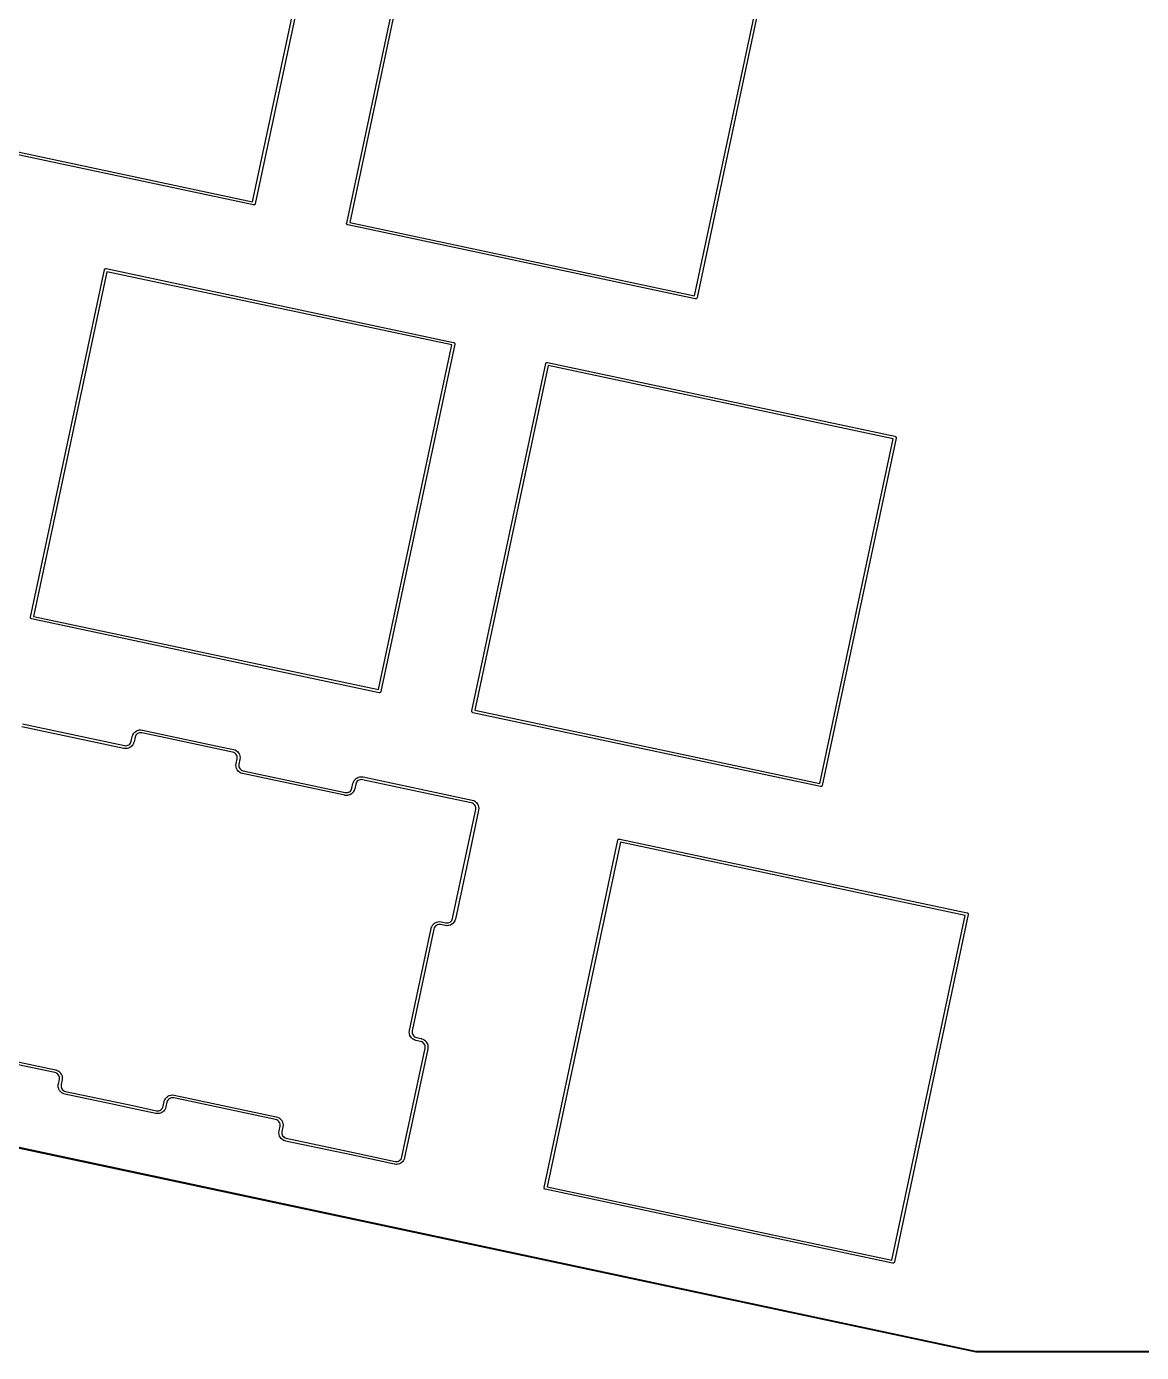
# Model space of a CAD drawing. Extents: x 25 to 394, y -191 to -72.
# Drawn here: x 147.3 to 194.3, y -191.5 to -135.5 of the extents above; entities that cross this region are included whole.
import ezdxf

# ---------------------------------------------------------------- set-up
doc = ezdxf.new("R2010")
doc.units = 0
doc.layers.add('BLACK', color=7, linetype='CONTINUOUS')

msp = doc.modelspace()

# ---------------------------------------------------------------- linework, layer by layer
at = {"layer": 'BLACK', "linetype": 'CONTINUOUS'}
for p, q in [((156.815, -142.878), (159.909, -128.322)), ((160.039, -128.291), (156.921, -142.959)), ((160.786, -143.777), (163.904, -129.11)), ((164.01, -129.19), (160.916, -143.746)), ((175.472, -146.84), (178.566, -132.284)), ((178.695, -132.254), (175.577, -146.921)), ((156.846, -143.007), (142.179, -139.89)), ((142.259, -139.784), (156.815, -142.878)), ((156.849, -143.008), (156.846, -143.007)), ((156.852, -143.009), (156.849, -143.008)), ((156.852, -143.009), (156.852, -143.009)), ((156.861, -143.01), (156.852, -143.009)), ((156.873, -143.009), (156.861, -143.01)), ((156.861, -143.01), (156.861, -143.01)), ((156.884, -143.005), (156.873, -143.009)), ((156.894, -143), (156.884, -143.005)), ((156.904, -142.992), (156.894, -143)), ((156.911, -142.983), (156.904, -142.992)), ((156.917, -142.973), (156.911, -142.983)), ((156.92, -142.965), (156.917, -142.973)), ((156.921, -142.962), (156.92, -142.965)), ((156.92, -142.965), (156.92, -142.965)), ((156.921, -142.959), (156.921, -142.962)), ((160.784, -143.792), (160.785, -143.78)), ((160.785, -143.804), (160.784, -143.792)), ((160.785, -143.78), (160.786, -143.777)), ((160.788, -143.815), (160.785, -143.804)), ((160.794, -143.826), (160.788, -143.815)), ((160.801, -143.835), (160.794, -143.826)), ((160.81, -143.842), (160.801, -143.835)), ((160.821, -143.848), (160.81, -143.842)), ((160.829, -143.851), (160.821, -143.848)), ((160.832, -143.852), (160.829, -143.851)), ((160.829, -143.851), (160.829, -143.851)), ((160.835, -143.852), (160.832, -143.852)), ((175.503, -146.97), (160.835, -143.852)), ((160.916, -143.746), (175.472, -146.84)), ((147.439, -160.414), (150.556, -145.747)), ((150.662, -145.827), (147.568, -160.383)), ((150.556, -145.747), (150.557, -145.744)), ((150.557, -145.744), (150.558, -145.741)), ((150.558, -145.741), (150.56, -145.732)), ((150.558, -145.741), (150.558, -145.741)), ((150.56, -145.732), (150.566, -145.722)), ((150.566, -145.722), (150.574, -145.713)), ((150.574, -145.713), (150.583, -145.706)), ((150.583, -145.706), (150.593, -145.7)), ((150.593, -145.7), (150.605, -145.697)), ((150.605, -145.697), (150.616, -145.696)), ((150.616, -145.696), (150.625, -145.697)), ((150.625, -145.697), (150.625, -145.697)), ((150.625, -145.697), (150.628, -145.697)), ((150.628, -145.697), (150.631, -145.698)), ((150.631, -145.698), (165.299, -148.816)), ((165.218, -148.921), (150.662, -145.827)), ((175.505, -146.971), (175.503, -146.97)), ((175.508, -146.971), (175.505, -146.971)), ((175.508, -146.971), (175.508, -146.971)), ((175.517, -146.972), (175.508, -146.971)), ((175.529, -146.971), (175.517, -146.972)), ((175.517, -146.972), (175.517, -146.972)), ((175.54, -146.968), (175.529, -146.971)), ((175.551, -146.962), (175.54, -146.968)), ((175.56, -146.955), (175.551, -146.962)), ((175.568, -146.946), (175.56, -146.955)), ((175.573, -146.935), (175.568, -146.946)), ((175.576, -146.927), (175.573, -146.935)), ((175.577, -146.924), (175.576, -146.927)), ((175.576, -146.927), (175.576, -146.927)), ((175.577, -146.921), (175.577, -146.924)), ((162.124, -163.477), (165.218, -148.921)), ((165.347, -148.891), (162.229, -163.558)), ((165.299, -148.816), (165.302, -148.816)), ((165.302, -148.816), (165.304, -148.817)), ((165.304, -148.817), (165.304, -148.817)), ((165.304, -148.817), (165.313, -148.82)), ((165.313, -148.82), (165.323, -148.826)), ((165.323, -148.826), (165.332, -148.833)), ((165.332, -148.833), (165.34, -148.842)), ((165.34, -148.842), (165.345, -148.853)), ((165.345, -148.853), (165.348, -148.864)), ((165.348, -148.888), (165.347, -148.891)), ((165.348, -148.864), (165.349, -148.876)), ((165.349, -148.876), (165.348, -148.888)), ((166.07, -164.377), (169.187, -149.709)), ((169.293, -149.79), (166.199, -164.346)), ((169.187, -149.709), (169.188, -149.706)), ((169.188, -149.706), (169.189, -149.703)), ((169.189, -149.703), (169.191, -149.695)), ((169.189, -149.703), (169.189, -149.703)), ((169.191, -149.695), (169.197, -149.685)), ((169.197, -149.685), (169.205, -149.675)), ((169.205, -149.675), (169.214, -149.668)), ((169.214, -149.668), (169.224, -149.663)), ((169.224, -149.663), (169.236, -149.659)), ((169.236, -149.659), (169.247, -149.658)), ((169.247, -149.658), (169.256, -149.659)), ((169.256, -149.659), (169.256, -149.659)), ((169.256, -149.659), (169.259, -149.66)), ((169.259, -149.66), (169.262, -149.661)), ((169.262, -149.661), (183.93, -152.778)), ((183.849, -152.884), (169.293, -149.79)), ((183.978, -152.853), (180.86, -167.521)), ((183.93, -152.778), (183.933, -152.779)), ((183.933, -152.779), (183.935, -152.78)), ((183.935, -152.78), (183.935, -152.78)), ((183.935, -152.78), (183.944, -152.782)), ((183.944, -152.782), (183.954, -152.788)), ((183.954, -152.788), (183.963, -152.796)), ((183.963, -152.796), (183.971, -152.805)), ((183.971, -152.805), (183.976, -152.815)), ((183.976, -152.815), (183.979, -152.827)), ((183.979, -152.85), (183.978, -152.853)), ((183.979, -152.827), (183.98, -152.838)), ((183.98, -152.838), (183.979, -152.85)), ((180.755, -167.44), (183.849, -152.884)), ((147.436, -160.429), (147.438, -160.417)), ((147.437, -160.441), (147.436, -160.429)), ((147.441, -160.452), (147.437, -160.441)), ((147.438, -160.417), (147.439, -160.414)), ((147.446, -160.463), (147.441, -160.452)), ((147.454, -160.472), (147.446, -160.463)), ((147.463, -160.479), (147.454, -160.472)), ((147.473, -160.485), (147.463, -160.479)), ((147.481, -160.488), (147.473, -160.485)), ((147.484, -160.489), (147.481, -160.488)), ((147.481, -160.488), (147.481, -160.488)), ((147.487, -160.489), (147.484, -160.489)), ((162.155, -163.607), (147.487, -160.489)), ((147.568, -160.383), (162.124, -163.477)), ((162.158, -163.608), (162.155, -163.607)), ((162.161, -163.608), (162.158, -163.608)), ((162.161, -163.608), (162.161, -163.608)), ((162.169, -163.609), (162.161, -163.608)), ((162.181, -163.608), (162.169, -163.609)), ((162.169, -163.609), (162.169, -163.609)), ((162.193, -163.605), (162.181, -163.608)), ((162.203, -163.599), (162.193, -163.605)), ((162.212, -163.592), (162.203, -163.599)), ((162.22, -163.583), (162.212, -163.592)), ((162.226, -163.572), (162.22, -163.583)), ((162.228, -163.564), (162.226, -163.572)), ((162.229, -163.561), (162.228, -163.564)), ((162.228, -163.564), (162.228, -163.564)), ((162.229, -163.558), (162.229, -163.561)), ((166.067, -164.391), (166.068, -164.385)), ((166.068, -164.403), (166.067, -164.391)), ((166.068, -164.383), (166.069, -164.38)), ((166.068, -164.385), (166.068, -164.383)), ((166.068, -164.383), (166.068, -164.383)), ((166.072, -164.414), (166.068, -164.403)), ((166.069, -164.38), (166.07, -164.377)), ((166.077, -164.425), (166.072, -164.414)), ((166.084, -164.434), (166.077, -164.425)), ((166.094, -164.442), (166.084, -164.434)), ((166.104, -164.447), (166.094, -164.442)), ((166.112, -164.45), (166.104, -164.447)), ((166.115, -164.451), (166.112, -164.45)), ((166.112, -164.45), (166.112, -164.45)), ((166.118, -164.451), (166.115, -164.451)), ((180.786, -167.569), (166.118, -164.451)), ((166.199, -164.346), (180.755, -167.44)), ((151.382, -165.96), (147.075, -165.044)), ((147.106, -164.928), (151.406, -165.842)), ((151.956, -165.201), (152.012, -165.185)), ((152.012, -165.185), (152.013, -165.184)), ((152.012, -165.185), (152.012, -165.185)), ((152.012, -165.185), (152.012, -165.185)), ((152.013, -165.184), (152.018, -165.183)), ((152.018, -165.183), (152.024, -165.182)), ((152.024, -165.182), (152.082, -165.177)), ((152.082, -165.177), (152.082, -165.177)), ((152.082, -165.177), (152.083, -165.177)), ((152.083, -165.177), (152.088, -165.177)), ((152.088, -165.177), (152.094, -165.177)), ((152.094, -165.177), (152.152, -165.183)), ((152.152, -165.183), (152.153, -165.183)), ((152.153, -165.183), (152.155, -165.184)), ((152.155, -165.184), (152.157, -165.184)), ((152.157, -165.184), (152.16, -165.185)), ((152.16, -165.185), (152.16, -165.185)), ((152.16, -165.185), (152.16, -165.185)), ((152.16, -165.185), (155, -165.788)), ((151.625, -165.779), (151.655, -165.743)), ((151.655, -165.743), (151.677, -165.702)), ((151.677, -165.702), (151.692, -165.655)), ((151.692, -165.655), (151.734, -165.459)), ((151.734, -165.459), (151.735, -165.456)), ((151.735, -165.456), (151.753, -165.4)), ((151.735, -165.456), (151.735, -165.456)), ((151.753, -165.4), (151.755, -165.395)), ((151.753, -165.4), (151.753, -165.4)), ((151.755, -165.395), (151.757, -165.39)), ((151.757, -165.39), (151.785, -165.338)), ((151.785, -165.755), (151.757, -165.806)), ((151.785, -165.338), (151.786, -165.338)), ((151.787, -165.75), (151.785, -165.755)), ((151.786, -165.338), (151.789, -165.333)), ((151.79, -165.745), (151.787, -165.75)), ((151.789, -165.333), (151.792, -165.329)), ((151.808, -165.688), (151.79, -165.744)), ((151.79, -165.744), (151.79, -165.745)), ((151.792, -165.329), (151.83, -165.284)), ((151.809, -165.685), (151.808, -165.688)), ((151.808, -165.688), (151.808, -165.688)), ((151.85, -165.49), (151.809, -165.685)), ((151.83, -165.283), (151.834, -165.279)), ((151.83, -165.284), (151.83, -165.283)), ((151.834, -165.279), (151.838, -165.276)), ((151.838, -165.276), (151.884, -165.239)), ((151.865, -165.442), (151.85, -165.49)), ((151.888, -165.401), (151.865, -165.442)), ((151.884, -165.238), (151.889, -165.236)), ((151.884, -165.239), (151.884, -165.238)), ((151.918, -165.366), (151.888, -165.401)), ((151.889, -165.236), (151.893, -165.233)), ((151.893, -165.233), (151.945, -165.205)), ((151.954, -165.336), (151.918, -165.366)), ((151.945, -165.205), (151.946, -165.205)), ((151.946, -165.205), (151.951, -165.203)), ((151.951, -165.203), (151.956, -165.201)), ((151.996, -165.315), (151.954, -165.336)), ((152.041, -165.301), (151.996, -165.315)), ((152.087, -165.297), (152.041, -165.301)), ((152.137, -165.302), (152.087, -165.297)), ((153.135, -165.515), (152.137, -165.302)), ((155.972, -166.117), (153.135, -165.515)), ((153.135, -165.515), (153.135, -165.515)), ((151.385, -165.96), (151.382, -165.96)), ((151.382, -165.96), (151.382, -165.96)), ((151.382, -165.96), (151.382, -165.96)), ((151.388, -165.961), (151.385, -165.96)), ((151.39, -165.961), (151.388, -165.961)), ((151.449, -165.967), (151.39, -165.961)), ((151.39, -165.961), (151.39, -165.961)), ((151.406, -165.842), (151.455, -165.847)), ((151.454, -165.967), (151.449, -165.967)), ((151.46, -165.967), (151.454, -165.967)), ((151.455, -165.847), (151.502, -165.843)), ((151.519, -165.962), (151.46, -165.967)), ((151.46, -165.967), (151.46, -165.967)), ((151.46, -165.967), (151.46, -165.967)), ((151.502, -165.843), (151.547, -165.83)), ((151.524, -165.961), (151.519, -165.962)), ((151.529, -165.96), (151.524, -165.961)), ((151.53, -165.96), (151.529, -165.96)), ((151.586, -165.943), (151.53, -165.96)), ((151.547, -165.83), (151.588, -165.808)), ((151.591, -165.941), (151.586, -165.943)), ((151.588, -165.808), (151.625, -165.779)), ((151.596, -165.939), (151.591, -165.941)), ((151.597, -165.939), (151.596, -165.939)), ((151.649, -165.912), (151.597, -165.939)), ((151.654, -165.909), (151.649, -165.912)), ((151.658, -165.906), (151.654, -165.909)), ((151.659, -165.905), (151.658, -165.906)), ((151.705, -165.869), (151.659, -165.905)), ((151.708, -165.865), (151.705, -165.869)), ((151.712, -165.861), (151.708, -165.865)), ((151.713, -165.861), (151.712, -165.861)), ((151.751, -165.816), (151.713, -165.861)), ((151.754, -165.811), (151.751, -165.816)), ((151.757, -165.807), (151.754, -165.811)), ((151.757, -165.806), (151.757, -165.807)), ((155, -165.788), (155, -165.788)), ((155, -165.788), (156.002, -166.001)), ((156.019, -166.133), (155.972, -166.117)), ((156.002, -166.001), (156.005, -166.002)), ((156.005, -166.002), (156.005, -166.002)), ((156.005, -166.002), (156.061, -166.02)), ((156.06, -166.155), (156.019, -166.133)), ((156.096, -166.185), (156.06, -166.155)), ((156.061, -166.02), (156.062, -166.02)), ((156.062, -166.02), (156.067, -166.022)), ((156.067, -166.022), (156.072, -166.025)), ((156.072, -166.025), (156.123, -166.053)), ((156.125, -166.222), (156.096, -166.185)), ((156.123, -166.053), (156.124, -166.053)), ((156.124, -166.053), (156.128, -166.056)), ((156.147, -166.263), (156.125, -166.222)), ((156.128, -166.056), (156.133, -166.059)), ((156.133, -166.059), (156.178, -166.097)), ((156.16, -166.308), (156.147, -166.263)), ((156.164, -166.355), (156.16, -166.308)), ((156.178, -166.097), (156.178, -166.098)), ((156.178, -166.098), (156.182, -166.101)), ((156.182, -166.101), (156.186, -166.105)), ((156.186, -166.105), (156.223, -166.151)), ((156.223, -166.151), (156.223, -166.152)), ((156.223, -166.152), (156.226, -166.156)), ((156.226, -166.156), (156.229, -166.161)), ((156.229, -166.161), (156.256, -166.213)), ((156.256, -166.213), (156.256, -166.213)), ((156.256, -166.213), (156.258, -166.218)), ((156.258, -166.218), (156.26, -166.224)), ((156.26, -166.224), (156.277, -166.28)), ((156.277, -166.28), (156.277, -166.28)), ((156.277, -166.28), (156.278, -166.286)), ((156.278, -166.286), (156.279, -166.291)), ((156.279, -166.291), (156.284, -166.349)), ((156.11, -166.665), (156.117, -166.607)), ((156.11, -166.67), (156.11, -166.665)), ((156.11, -166.676), (156.11, -166.67)), ((156.11, -166.677), (156.11, -166.676)), ((156.116, -166.735), (156.11, -166.677)), ((156.117, -166.74), (156.116, -166.735)), ((156.117, -166.601), (156.159, -166.404)), ((156.117, -166.604), (156.117, -166.601)), ((156.117, -166.606), (156.117, -166.604)), ((156.117, -166.607), (156.117, -166.606)), ((156.118, -166.746), (156.117, -166.74)), ((156.134, -166.803), (156.118, -166.746)), ((156.118, -166.746), (156.118, -166.746)), ((156.136, -166.808), (156.134, -166.803)), ((156.138, -166.813), (156.136, -166.808)), ((156.139, -166.813), (156.138, -166.813)), ((156.166, -166.865), (156.139, -166.813)), ((156.159, -166.404), (156.164, -166.355)), ((156.169, -166.87), (156.166, -166.865)), ((156.172, -166.874), (156.169, -166.87)), ((156.172, -166.875), (156.172, -166.874)), ((156.209, -166.921), (156.172, -166.875)), ((156.236, -166.622), (156.23, -166.672)), ((156.23, -166.672), (156.235, -166.718)), ((156.235, -166.718), (156.248, -166.763)), ((156.277, -166.425), (156.236, -166.622)), ((156.248, -166.763), (156.269, -166.804)), ((156.269, -166.804), (156.299, -166.841)), ((156.278, -166.422), (156.277, -166.425)), ((156.284, -166.361), (156.278, -166.419)), ((156.278, -166.419), (156.278, -166.42)), ((156.278, -166.42), (156.278, -166.422)), ((156.284, -166.349), (156.285, -166.35)), ((156.285, -166.35), (156.284, -166.356)), ((156.284, -166.356), (156.284, -166.361)), ((156.299, -166.841), (156.335, -166.871)), ((156.335, -166.871), (156.376, -166.894)), ((156.213, -166.925), (156.209, -166.921)), ((156.216, -166.929), (156.213, -166.925)), ((156.217, -166.929), (156.216, -166.929)), ((156.262, -166.967), (156.217, -166.929)), ((156.266, -166.97), (156.262, -166.967)), ((156.271, -166.973), (156.266, -166.97)), ((156.272, -166.973), (156.271, -166.973)), ((156.323, -167.002), (156.272, -166.973)), ((156.328, -167.004), (156.323, -167.002)), ((156.333, -167.006), (156.328, -167.004)), ((156.334, -167.006), (156.333, -167.006)), ((156.39, -167.024), (156.334, -167.006)), ((156.376, -166.894), (156.423, -166.909)), ((156.392, -167.025), (156.39, -167.024)), ((156.39, -167.024), (156.39, -167.024)), ((160.702, -167.941), (156.392, -167.025)), ((156.423, -166.909), (160.723, -167.823)), ((161.009, -167.635), (161.051, -167.439)), ((161.051, -167.439), (161.052, -167.437)), ((161.052, -167.437), (161.069, -167.381)), ((161.052, -167.437), (161.052, -167.437)), ((161.069, -167.381), (161.07, -167.38)), ((161.07, -167.38), (161.072, -167.375)), ((161.072, -167.375), (161.074, -167.37)), ((161.074, -167.37), (161.102, -167.319)), ((161.102, -167.319), (161.103, -167.318)), ((161.103, -167.318), (161.106, -167.314)), ((161.106, -167.314), (161.109, -167.309)), ((161.109, -167.309), (161.147, -167.264)), ((161.147, -167.264), (161.151, -167.26)), ((161.147, -167.264), (161.147, -167.264)), ((161.151, -167.26), (161.155, -167.256)), ((161.155, -167.256), (161.201, -167.219)), ((161.182, -167.423), (161.167, -167.47)), ((161.205, -167.382), (161.182, -167.423)), ((161.201, -167.219), (161.206, -167.216)), ((161.201, -167.219), (161.201, -167.219)), ((161.235, -167.346), (161.205, -167.382)), ((161.206, -167.216), (161.21, -167.213)), ((161.21, -167.213), (161.262, -167.186)), ((161.271, -167.317), (161.235, -167.346)), ((161.262, -167.186), (161.263, -167.185)), ((161.263, -167.185), (161.268, -167.183)), ((161.268, -167.183), (161.273, -167.181)), ((161.313, -167.295), (161.271, -167.317)), ((161.273, -167.181), (161.329, -167.165)), ((161.357, -167.282), (161.313, -167.295)), ((161.329, -167.165), (161.329, -167.165)), ((161.329, -167.165), (161.329, -167.165)), ((161.329, -167.165), (161.33, -167.165)), ((161.33, -167.165), (161.335, -167.164)), ((161.335, -167.164), (161.341, -167.163)), ((161.341, -167.163), (161.399, -167.157)), ((161.404, -167.277), (161.357, -167.282)), ((161.399, -167.157), (161.399, -167.157)), ((161.399, -167.157), (161.4, -167.157)), ((161.4, -167.157), (161.405, -167.157)), ((161.453, -167.283), (161.404, -167.277)), ((161.405, -167.157), (161.411, -167.157)), ((161.411, -167.157), (161.469, -167.164)), ((164.292, -167.886), (161.453, -167.283)), ((161.469, -167.164), (161.47, -167.164)), ((161.47, -167.164), (161.472, -167.164)), ((161.472, -167.164), (161.474, -167.164)), ((161.474, -167.164), (161.477, -167.165)), ((161.477, -167.165), (161.477, -167.165)), ((161.477, -167.165), (161.477, -167.165)), ((161.477, -167.165), (164.317, -167.769)), ((160.705, -167.941), (160.702, -167.941)), ((160.706, -167.941), (160.705, -167.941)), ((160.707, -167.942), (160.706, -167.941)), ((160.766, -167.948), (160.707, -167.942)), ((160.723, -167.823), (160.772, -167.828)), ((160.771, -167.948), (160.766, -167.948)), ((160.776, -167.948), (160.771, -167.948)), ((160.772, -167.828), (160.819, -167.823)), ((160.777, -167.948), (160.776, -167.948)), ((160.836, -167.942), (160.777, -167.948)), ((160.819, -167.823), (160.864, -167.81)), ((160.841, -167.941), (160.836, -167.942)), ((160.846, -167.941), (160.841, -167.941)), ((160.847, -167.94), (160.846, -167.941)), ((160.903, -167.924), (160.847, -167.94)), ((160.864, -167.81), (160.905, -167.789)), ((160.908, -167.922), (160.903, -167.924)), ((160.905, -167.789), (160.942, -167.759)), ((160.913, -167.92), (160.908, -167.922)), ((160.914, -167.919), (160.913, -167.92)), ((160.966, -167.892), (160.914, -167.919)), ((160.942, -167.759), (160.972, -167.723)), ((160.97, -167.889), (160.966, -167.892)), ((160.975, -167.886), (160.97, -167.889)), ((160.972, -167.723), (160.994, -167.682)), ((160.976, -167.886), (160.975, -167.886)), ((161.021, -167.849), (160.976, -167.886)), ((160.994, -167.682), (161.009, -167.635)), ((161.025, -167.845), (161.021, -167.849)), ((161.029, -167.842), (161.025, -167.845)), ((161.03, -167.841), (161.029, -167.842)), ((161.067, -167.796), (161.03, -167.841)), ((161.07, -167.792), (161.067, -167.796)), ((161.074, -167.787), (161.07, -167.792)), ((161.102, -167.735), (161.074, -167.786)), ((161.074, -167.786), (161.074, -167.787)), ((161.104, -167.73), (161.102, -167.735)), ((161.107, -167.725), (161.104, -167.73)), ((161.125, -167.669), (161.107, -167.724)), ((161.107, -167.724), (161.107, -167.725)), ((161.167, -167.47), (161.125, -167.666)), ((161.125, -167.666), (161.125, -167.669)), ((166.047, -168.259), (164.292, -167.886)), ((164.292, -167.886), (164.292, -167.886)), ((164.317, -167.769), (164.317, -167.769)), ((164.317, -167.769), (166.077, -168.143)), ((180.789, -167.57), (180.786, -167.569)), ((180.791, -167.57), (180.789, -167.57)), ((180.791, -167.57), (180.791, -167.57)), ((180.8, -167.571), (180.791, -167.57)), ((180.812, -167.57), (180.8, -167.571)), ((180.8, -167.571), (180.8, -167.571)), ((180.823, -167.567), (180.812, -167.57)), ((180.834, -167.562), (180.823, -167.567)), ((180.843, -167.554), (180.834, -167.562)), ((180.851, -167.545), (180.843, -167.554)), ((180.856, -167.535), (180.851, -167.545)), ((180.859, -167.526), (180.856, -167.535)), ((180.86, -167.524), (180.859, -167.526)), ((180.859, -167.526), (180.859, -167.526)), ((180.86, -167.521), (180.86, -167.524)), ((165.861, -170.302), (166.234, -168.545)), ((166.094, -168.274), (166.047, -168.259)), ((166.077, -168.143), (166.084, -168.145)), ((166.084, -168.145), (166.136, -168.161)), ((166.135, -168.297), (166.094, -168.274)), ((166.171, -168.327), (166.135, -168.297)), ((166.136, -168.161), (166.137, -168.162)), ((166.137, -168.162), (166.142, -168.164)), ((166.142, -168.164), (166.147, -168.166)), ((166.147, -168.166), (166.198, -168.194)), ((166.2, -168.363), (166.171, -168.327)), ((166.198, -168.194), (166.199, -168.195)), ((166.199, -168.195), (166.203, -168.198)), ((166.222, -168.405), (166.2, -168.363)), ((166.203, -168.198), (166.208, -168.201)), ((166.208, -168.201), (166.253, -168.238)), ((166.235, -168.449), (166.222, -168.405)), ((166.234, -168.545), (166.239, -168.496)), ((166.239, -168.496), (166.235, -168.449)), ((166.253, -168.238), (166.253, -168.239)), ((166.253, -168.239), (166.257, -168.243)), ((166.257, -168.243), (166.261, -168.247)), ((166.261, -168.247), (166.297, -168.292)), ((166.297, -168.292), (166.298, -168.293)), ((166.298, -168.293), (166.301, -168.298)), ((166.301, -168.298), (166.304, -168.302)), ((166.304, -168.302), (166.331, -168.354)), ((166.331, -168.354), (166.331, -168.355)), ((166.331, -168.355), (166.333, -168.36)), ((166.333, -168.36), (166.335, -168.365)), ((166.335, -168.365), (166.352, -168.421)), ((166.352, -168.421), (166.352, -168.422)), ((166.352, -168.422), (166.353, -168.427)), ((166.353, -168.427), (166.354, -168.433)), ((166.359, -168.503), (166.353, -168.561)), ((166.354, -168.433), (166.359, -168.491)), ((166.359, -168.491), (166.359, -168.492)), ((166.359, -168.492), (166.359, -168.497)), ((166.359, -168.497), (166.359, -168.503)), ((166.352, -168.566), (165.978, -170.327)), ((166.353, -168.564), (166.352, -168.566)), ((166.353, -168.561), (166.353, -168.562)), ((166.353, -168.562), (166.353, -168.564)), ((169.118, -184.504), (172.235, -169.836)), ((172.341, -169.917), (169.247, -184.473)), ((172.235, -169.836), (172.236, -169.833)), ((172.236, -169.833), (172.237, -169.83)), ((172.237, -169.83), (172.239, -169.822)), ((172.237, -169.83), (172.237, -169.83)), ((172.239, -169.822), (172.245, -169.811)), ((172.245, -169.811), (172.253, -169.802)), ((172.253, -169.802), (172.262, -169.795)), ((172.262, -169.795), (172.272, -169.79)), ((172.272, -169.79), (172.284, -169.786)), ((172.284, -169.786), (172.295, -169.785)), ((172.295, -169.785), (172.304, -169.786)), ((172.304, -169.786), (172.304, -169.786)), ((172.304, -169.786), (172.307, -169.787)), ((172.307, -169.787), (172.31, -169.788)), ((172.31, -169.788), (186.978, -172.905)), ((186.897, -173.011), (172.341, -169.917)), ((165.258, -173.139), (165.861, -170.302)), ((165.978, -170.327), (165.374, -173.169)), ((165.861, -170.302), (165.861, -170.302)), ((165.978, -170.327), (165.978, -170.327)), ((183.803, -187.567), (186.897, -173.011)), ((187.026, -172.98), (183.908, -187.648)), ((186.978, -172.905), (186.981, -172.906)), ((186.981, -172.906), (186.983, -172.906)), ((186.983, -172.906), (186.983, -172.906)), ((186.983, -172.906), (186.992, -172.909)), ((186.992, -172.909), (187.002, -172.915)), ((187.002, -172.915), (187.011, -172.922)), ((187.011, -172.922), (187.019, -172.932)), ((187.019, -172.932), (187.024, -172.942)), ((187.024, -172.942), (187.027, -172.954)), ((187.027, -172.977), (187.026, -172.98)), ((187.027, -172.954), (187.028, -172.965)), ((187.028, -172.965), (187.027, -172.977)), ((187.339, -191.464), (103.332, -173.548)), ((103.341, -173.498), (187.348, -191.415)), ((163.435, -177.869), (164.351, -173.559)), ((164.467, -173.59), (163.553, -177.89)), ((164.351, -173.559), (164.352, -173.554)), ((164.352, -173.554), (164.369, -173.501)), ((164.369, -173.5), (164.372, -173.495)), ((164.369, -173.501), (164.369, -173.5)), ((164.372, -173.495), (164.374, -173.49)), ((164.374, -173.49), (164.402, -173.439)), ((164.402, -173.438), (164.406, -173.433)), ((164.402, -173.439), (164.402, -173.438)), ((164.406, -173.433), (164.409, -173.429)), ((164.409, -173.429), (164.446, -173.384)), ((164.446, -173.384), (164.447, -173.383)), ((164.447, -173.383), (164.451, -173.38)), ((164.451, -173.38), (164.455, -173.376)), ((164.455, -173.376), (164.5, -173.339)), ((164.482, -173.542), (164.467, -173.59)), ((164.504, -173.501), (164.482, -173.542)), ((164.5, -173.339), (164.501, -173.339)), ((164.501, -173.339), (164.505, -173.336)), ((164.534, -173.466), (164.504, -173.501)), ((164.505, -173.336), (164.51, -173.333)), ((164.51, -173.333), (164.562, -173.306)), ((164.571, -173.436), (164.534, -173.466)), ((164.562, -173.306), (164.563, -173.305)), ((164.563, -173.305), (164.568, -173.303)), ((164.568, -173.303), (164.573, -173.301)), ((164.612, -173.415), (164.571, -173.436)), ((164.573, -173.301), (164.629, -173.285)), ((164.657, -173.401), (164.612, -173.415)), ((164.629, -173.285), (164.63, -173.284)), ((164.63, -173.284), (164.635, -173.284)), ((164.635, -173.284), (164.64, -173.282)), ((164.64, -173.282), (164.699, -173.277)), ((164.704, -173.397), (164.657, -173.401)), ((164.699, -173.277), (164.7, -173.277)), ((164.7, -173.277), (164.705, -173.277)), ((164.753, -173.402), (164.704, -173.397)), ((164.705, -173.277), (164.71, -173.277)), ((164.71, -173.277), (164.769, -173.283)), ((164.948, -173.444), (164.753, -173.402)), ((164.769, -173.283), (164.77, -173.283)), ((164.77, -173.283), (164.771, -173.284)), ((164.771, -173.284), (164.774, -173.284)), ((164.774, -173.284), (164.777, -173.285)), ((164.777, -173.285), (164.777, -173.285)), ((164.777, -173.285), (164.777, -173.285)), ((164.777, -173.285), (164.971, -173.326)), ((164.951, -173.444), (164.948, -173.444)), ((164.948, -173.444), (164.948, -173.444)), ((164.948, -173.444), (164.948, -173.444)), ((164.953, -173.445), (164.951, -173.444)), ((164.955, -173.445), (164.953, -173.445)), ((164.956, -173.445), (164.955, -173.445)), ((165.014, -173.451), (164.956, -173.445)), ((164.971, -173.326), (165.021, -173.331)), ((165.02, -173.451), (165.014, -173.451)), ((165.025, -173.451), (165.02, -173.451)), ((165.021, -173.331), (165.067, -173.327)), ((165.026, -173.451), (165.025, -173.451)), ((165.084, -173.446), (165.026, -173.451)), ((165.026, -173.451), (165.026, -173.451)), ((165.067, -173.327), (165.112, -173.314)), ((165.089, -173.445), (165.084, -173.446)), ((165.095, -173.444), (165.089, -173.445)), ((165.096, -173.444), (165.095, -173.444)), ((165.152, -173.427), (165.096, -173.444)), ((165.112, -173.314), (165.154, -173.292)), ((165.157, -173.425), (165.152, -173.427)), ((165.154, -173.292), (165.19, -173.263)), ((165.162, -173.423), (165.157, -173.425)), ((165.163, -173.423), (165.162, -173.423)), ((165.215, -173.396), (165.163, -173.423)), ((165.19, -173.263), (165.22, -173.227)), ((165.219, -173.393), (165.215, -173.396)), ((165.224, -173.39), (165.219, -173.393)), ((165.22, -173.227), (165.243, -173.186)), ((165.27, -173.353), (165.224, -173.389)), ((165.224, -173.389), (165.224, -173.39)), ((165.243, -173.186), (165.258, -173.139)), ((165.274, -173.349), (165.27, -173.353)), ((165.278, -173.345), (165.274, -173.349)), ((165.316, -173.3), (165.278, -173.345)), ((165.278, -173.345), (165.278, -173.345)), ((165.319, -173.295), (165.316, -173.3)), ((165.322, -173.291), (165.319, -173.295)), ((165.323, -173.29), (165.322, -173.291)), ((165.351, -173.239), (165.323, -173.29)), ((165.353, -173.234), (165.351, -173.239)), ((165.355, -173.229), (165.353, -173.234)), ((165.373, -173.172), (165.355, -173.228)), ((165.355, -173.228), (165.355, -173.229)), ((165.374, -173.169), (165.373, -173.172)), ((165.373, -173.172), (165.373, -173.172)), ((163.427, -177.943), (163.428, -177.938)), ((163.428, -177.944), (163.427, -177.943)), ((163.428, -177.932), (163.434, -177.874)), ((163.428, -177.938), (163.428, -177.932)), ((163.433, -178.002), (163.428, -177.944)), ((163.434, -178.008), (163.433, -178.002)), ((163.434, -177.872), (163.435, -177.869)), ((163.434, -177.873), (163.434, -177.872)), ((163.434, -177.874), (163.434, -177.873)), ((163.435, -178.013), (163.434, -178.008)), ((163.435, -178.014), (163.435, -178.013)), ((163.452, -178.07), (163.435, -178.014)), ((163.454, -178.075), (163.452, -178.07)), ((163.456, -178.08), (163.454, -178.075)), ((163.456, -178.081), (163.456, -178.08)), ((163.553, -177.89), (163.548, -177.939)), ((163.548, -177.939), (163.552, -177.986)), ((163.552, -177.986), (163.565, -178.031)), ((163.565, -178.031), (163.587, -178.072)), ((163.587, -178.072), (163.616, -178.108)), ((144.192, -178.622), (148.499, -179.537)), ((163.483, -178.133), (163.456, -178.081)), ((163.486, -178.137), (163.483, -178.133)), ((163.489, -178.142), (163.486, -178.137)), ((163.489, -178.143), (163.489, -178.142)), ((163.526, -178.188), (163.489, -178.143)), ((163.491, -181.453), (164.093, -178.62)), ((163.53, -178.192), (163.526, -178.188)), ((163.534, -178.196), (163.53, -178.192)), ((163.534, -178.197), (163.534, -178.196)), ((163.579, -178.234), (163.534, -178.197)), ((163.584, -178.237), (163.579, -178.234)), ((163.588, -178.24), (163.584, -178.237)), ((163.589, -178.241), (163.588, -178.24)), ((163.64, -178.269), (163.589, -178.241)), ((163.616, -178.108), (163.652, -178.139)), ((163.645, -178.271), (163.64, -178.269)), ((163.65, -178.273), (163.645, -178.271)), ((163.651, -178.274), (163.65, -178.273)), ((163.707, -178.291), (163.651, -178.274)), ((163.652, -178.139), (163.693, -178.161)), ((163.693, -178.161), (163.74, -178.176)), ((163.71, -178.292), (163.707, -178.291)), ((163.707, -178.291), (163.707, -178.291)), ((163.905, -178.334), (163.71, -178.292)), ((163.74, -178.176), (163.936, -178.218)), ((163.953, -178.349), (163.905, -178.334)), ((163.936, -178.218), (163.939, -178.219)), ((163.939, -178.219), (163.994, -178.236)), ((163.994, -178.371), (163.953, -178.349)), ((163.994, -178.236), (163.995, -178.237)), ((164.029, -178.402), (163.994, -178.371)), ((163.995, -178.237), (164, -178.239)), ((164, -178.239), (164.005, -178.241)), ((164.005, -178.241), (164.057, -178.269)), ((164.059, -178.438), (164.029, -178.402)), ((164.057, -178.269), (164.057, -178.27)), ((164.057, -178.27), (164.062, -178.273)), ((164.08, -178.479), (164.059, -178.438)), ((164.062, -178.273), (164.066, -178.276)), ((164.066, -178.276), (164.111, -178.313)), ((164.094, -178.524), (164.08, -178.479)), ((164.093, -178.62), (164.098, -178.571)), ((164.098, -178.571), (164.094, -178.524)), ((164.111, -178.313), (164.112, -178.314)), ((164.112, -178.314), (164.115, -178.318)), ((164.115, -178.318), (164.119, -178.322)), ((164.119, -178.322), (164.156, -178.367)), ((164.156, -178.367), (164.156, -178.368)), ((164.156, -178.368), (164.159, -178.373)), ((164.159, -178.373), (164.162, -178.377)), ((164.162, -178.377), (164.189, -178.429)), ((164.189, -178.429), (164.19, -178.43)), ((164.19, -178.43), (164.192, -178.435)), ((164.192, -178.435), (164.194, -178.44)), ((164.194, -178.44), (164.21, -178.496)), ((164.21, -178.496), (164.211, -178.497)), ((164.211, -178.497), (164.212, -178.502)), ((164.212, -178.637), (164.211, -178.639)), ((164.211, -178.639), (164.211, -178.641)), ((164.212, -178.502), (164.213, -178.508)), ((164.218, -178.578), (164.212, -178.636)), ((164.212, -178.636), (164.212, -178.637)), ((164.213, -178.508), (164.218, -178.566)), ((164.218, -178.566), (164.218, -178.567)), ((164.218, -178.567), (164.218, -178.572)), ((164.218, -178.572), (164.218, -178.578)), ((148.469, -179.653), (144.169, -178.739)), ((164.211, -178.641), (163.608, -181.478)), ((148.516, -179.668), (148.469, -179.653)), ((148.499, -179.537), (148.502, -179.538)), ((148.502, -179.538), (148.502, -179.538)), ((148.502, -179.538), (148.558, -179.556)), ((148.557, -179.691), (148.516, -179.668)), ((148.593, -179.721), (148.557, -179.691)), ((148.558, -179.556), (148.559, -179.556)), ((148.559, -179.556), (148.564, -179.558)), ((148.564, -179.558), (148.569, -179.56)), ((148.569, -179.56), (148.62, -179.589)), ((148.622, -179.757), (148.593, -179.721)), ((148.62, -179.589), (148.621, -179.589)), ((148.621, -179.589), (148.625, -179.592)), ((148.644, -179.799), (148.622, -179.757)), ((148.625, -179.592), (148.63, -179.595)), ((148.63, -179.595), (148.674, -179.633)), ((148.674, -179.633), (148.675, -179.633)), ((148.675, -179.633), (148.679, -179.637)), ((148.679, -179.637), (148.683, -179.641)), ((148.683, -179.641), (148.719, -179.687)), ((148.719, -179.687), (148.72, -179.687)), ((148.72, -179.687), (148.723, -179.692)), ((148.723, -179.692), (148.726, -179.697)), ((148.726, -179.697), (148.753, -179.748)), ((148.753, -179.748), (148.753, -179.749)), ((148.753, -179.749), (148.755, -179.754)), ((148.755, -179.754), (148.757, -179.759)), ((148.757, -179.759), (148.774, -179.815)), ((148.607, -180.201), (148.613, -180.142)), ((148.607, -180.206), (148.607, -180.201)), ((148.607, -180.212), (148.607, -180.206)), ((148.612, -180.271), (148.607, -180.212)), ((148.607, -180.212), (148.607, -180.212)), ((148.613, -180.276), (148.612, -180.271)), ((148.613, -180.142), (148.614, -180.14)), ((148.613, -180.142), (148.613, -180.142)), ((148.614, -180.281), (148.613, -180.276)), ((148.614, -180.137), (148.656, -179.94)), ((148.614, -180.14), (148.614, -180.137)), ((148.615, -180.282), (148.614, -180.281)), ((148.631, -180.338), (148.615, -180.282)), ((148.657, -179.844), (148.644, -179.799)), ((148.656, -179.94), (148.661, -179.89)), ((148.661, -179.89), (148.657, -179.844)), ((148.732, -180.158), (148.727, -180.207)), ((148.727, -180.207), (148.731, -180.254)), ((148.731, -180.254), (148.745, -180.299)), ((148.774, -179.961), (148.732, -180.158)), ((148.745, -180.299), (148.766, -180.34)), ((148.774, -179.815), (148.774, -179.816)), ((148.774, -179.816), (148.775, -179.822)), ((148.775, -179.958), (148.774, -179.961)), ((148.775, -179.822), (148.776, -179.827)), ((148.781, -179.897), (148.775, -179.955)), ((148.775, -179.955), (148.775, -179.956)), ((148.775, -179.956), (148.775, -179.958)), ((148.776, -179.827), (148.781, -179.885)), ((148.781, -179.885), (148.781, -179.886)), ((148.781, -179.886), (148.781, -179.892)), ((148.781, -179.892), (148.781, -179.897)), ((148.633, -180.343), (148.631, -180.338)), ((148.635, -180.348), (148.633, -180.343)), ((148.636, -180.349), (148.635, -180.348)), ((148.663, -180.401), (148.636, -180.349)), ((148.666, -180.406), (148.663, -180.401)), ((148.669, -180.41), (148.666, -180.406)), ((148.669, -180.411), (148.669, -180.41)), ((148.706, -180.456), (148.669, -180.411)), ((148.71, -180.46), (148.706, -180.456)), ((148.713, -180.464), (148.71, -180.46)), ((148.714, -180.465), (148.713, -180.464)), ((148.759, -180.502), (148.714, -180.465)), ((148.763, -180.506), (148.759, -180.502)), ((148.768, -180.509), (148.763, -180.506)), ((148.766, -180.34), (148.796, -180.377)), ((148.82, -180.537), (148.768, -180.509)), ((148.768, -180.509), (148.768, -180.509)), ((148.796, -180.377), (148.831, -180.407)), ((148.825, -180.539), (148.82, -180.537)), ((148.83, -180.542), (148.825, -180.539)), ((148.831, -180.542), (148.83, -180.542)), ((148.831, -180.407), (148.872, -180.429)), ((148.886, -180.56), (148.831, -180.542)), ((148.872, -180.429), (148.92, -180.444)), ((148.889, -180.561), (148.886, -180.56)), ((148.886, -180.56), (148.886, -180.56)), ((149.892, -180.774), (148.889, -180.561)), ((148.92, -180.444), (151.756, -181.047)), ((150.825, -180.972), (149.892, -180.774)), ((149.892, -180.774), (149.892, -180.774)), ((153.041, -181.072), (153.083, -180.876)), ((153.083, -180.876), (153.084, -180.874)), ((153.084, -180.874), (153.102, -180.818)), ((153.084, -180.874), (153.084, -180.874)), ((153.102, -180.817), (153.104, -180.812)), ((153.102, -180.818), (153.102, -180.817)), ((153.104, -180.812), (153.106, -180.807)), ((153.106, -180.807), (153.134, -180.756)), ((153.134, -180.756), (153.135, -180.755)), ((153.135, -180.755), (153.138, -180.751)), ((153.138, -180.751), (153.141, -180.746)), ((153.141, -180.746), (153.179, -180.701)), ((153.179, -180.701), (153.183, -180.697)), ((153.179, -180.701), (153.179, -180.701)), ((153.183, -180.697), (153.187, -180.693)), ((153.187, -180.693), (153.233, -180.656)), ((153.214, -180.86), (153.199, -180.907)), ((153.237, -180.819), (153.214, -180.86)), ((153.233, -180.656), (153.238, -180.653)), ((153.233, -180.656), (153.233, -180.656)), ((153.267, -180.783), (153.237, -180.819)), ((153.238, -180.653), (153.242, -180.65)), ((153.242, -180.65), (153.294, -180.623)), ((153.303, -180.754), (153.267, -180.783)), ((153.294, -180.623), (153.295, -180.622)), ((153.295, -180.622), (153.3, -180.621)), ((153.3, -180.621), (153.305, -180.618)), ((153.345, -180.732), (153.303, -180.754)), ((153.305, -180.618), (153.361, -180.602)), ((153.39, -180.719), (153.345, -180.732)), ((153.361, -180.602), (153.361, -180.602)), ((153.361, -180.602), (153.361, -180.602)), ((153.361, -180.602), (153.362, -180.602)), ((153.362, -180.602), (153.368, -180.601)), ((153.368, -180.601), (153.373, -180.6)), ((153.373, -180.6), (153.431, -180.594)), ((153.436, -180.714), (153.39, -180.719)), ((153.431, -180.594), (153.431, -180.594)), ((153.431, -180.594), (153.432, -180.594)), ((153.432, -180.594), (153.437, -180.594)), ((153.486, -180.72), (153.436, -180.714)), ((153.437, -180.594), (153.443, -180.595)), ((153.443, -180.595), (153.501, -180.601)), ((157.785, -181.634), (153.486, -180.72)), ((153.501, -180.601), (153.502, -180.601)), ((153.502, -180.601), (153.504, -180.601)), ((153.504, -180.601), (153.507, -180.601)), ((153.507, -180.601), (153.509, -180.602)), ((153.509, -180.602), (153.509, -180.602)), ((153.509, -180.602), (153.509, -180.602)), ((153.509, -180.602), (157.816, -181.517)), ((151.731, -181.165), (150.825, -180.972)), ((152.731, -181.377), (151.731, -181.165)), ((151.731, -181.165), (151.731, -181.165)), ((151.756, -181.047), (151.756, -181.047)), ((151.756, -181.047), (152.755, -181.26)), ((152.732, -181.377), (152.731, -181.377)), ((152.731, -181.377), (152.731, -181.377)), ((152.734, -181.378), (152.732, -181.377)), ((152.737, -181.378), (152.734, -181.378)), ((152.739, -181.379), (152.737, -181.378)), ((152.798, -181.385), (152.739, -181.379)), ((152.739, -181.379), (152.739, -181.379)), ((152.755, -181.26), (152.804, -181.265)), ((152.803, -181.385), (152.798, -181.385)), ((152.809, -181.385), (152.803, -181.385)), ((152.804, -181.265), (152.851, -181.261)), ((152.868, -181.379), (152.809, -181.385)), ((152.809, -181.385), (152.809, -181.385)), ((152.851, -181.261), (152.896, -181.247)), ((152.873, -181.378), (152.868, -181.379)), ((152.878, -181.378), (152.873, -181.378)), ((152.879, -181.377), (152.878, -181.378)), ((152.935, -181.361), (152.879, -181.377)), ((152.896, -181.247), (152.937, -181.226)), ((152.94, -181.359), (152.935, -181.361)), ((152.937, -181.226), (152.974, -181.196)), ((152.945, -181.357), (152.94, -181.359)), ((152.946, -181.356), (152.945, -181.357)), ((152.998, -181.329), (152.946, -181.356)), ((152.974, -181.196), (153.004, -181.16)), ((153.003, -181.326), (152.998, -181.329)), ((153.007, -181.323), (153.003, -181.326)), ((153.004, -181.16), (153.026, -181.119)), ((153.008, -181.323), (153.007, -181.323)), ((153.054, -181.286), (153.008, -181.323)), ((153.026, -181.119), (153.041, -181.072)), ((153.057, -181.282), (153.054, -181.286)), ((153.061, -181.279), (153.057, -181.282)), ((153.062, -181.278), (153.061, -181.279)), ((153.1, -181.233), (153.062, -181.278)), ((153.103, -181.229), (153.1, -181.233)), ((153.106, -181.224), (153.103, -181.229)), ((153.134, -181.172), (153.106, -181.223)), ((153.106, -181.223), (153.106, -181.224)), ((153.137, -181.167), (153.134, -181.172)), ((153.139, -181.162), (153.137, -181.167)), ((153.157, -181.106), (153.139, -181.161)), ((153.139, -181.161), (153.139, -181.162)), ((153.158, -181.103), (153.157, -181.106)), ((153.199, -180.907), (153.158, -181.103)), ((157.833, -181.649), (157.785, -181.634)), ((157.816, -181.517), (157.819, -181.518)), ((157.819, -181.518), (157.819, -181.518)), ((157.819, -181.518), (157.875, -181.536)), ((157.874, -181.671), (157.833, -181.649)), ((157.91, -181.701), (157.874, -181.671)), ((157.875, -181.536), (157.876, -181.536)), ((157.876, -181.536), (157.88, -181.539)), ((157.88, -181.539), (157.885, -181.541)), ((157.885, -181.541), (157.937, -181.569)), ((157.939, -181.738), (157.91, -181.701)), ((157.931, -182.117), (157.973, -181.92)), ((157.937, -181.569), (157.938, -181.569)), ((157.938, -181.569), (157.942, -181.572)), ((157.961, -181.779), (157.939, -181.738)), ((157.942, -181.572), (157.946, -181.575)), ((157.946, -181.575), (157.991, -181.613)), ((157.974, -181.824), (157.961, -181.779)), ((157.973, -181.92), (157.978, -181.871)), ((157.978, -181.871), (157.974, -181.824)), ((157.991, -181.613), (157.992, -181.614)), ((157.992, -181.614), (157.996, -181.618)), ((157.996, -181.618), (157.999, -181.621)), ((157.999, -181.621), (158.036, -181.667)), ((158.036, -181.667), (158.037, -181.668)), ((158.037, -181.668), (158.04, -181.672)), ((158.04, -181.672), (158.043, -181.677)), ((158.043, -181.677), (158.07, -181.729)), ((158.091, -181.941), (158.049, -182.138)), ((158.07, -181.729), (158.07, -181.73)), ((158.07, -181.73), (158.072, -181.735)), ((158.072, -181.735), (158.074, -181.74)), ((158.074, -181.74), (158.091, -181.796)), ((158.091, -181.796), (158.091, -181.797)), ((158.091, -181.797), (158.092, -181.802)), ((158.092, -181.936), (158.091, -181.938)), ((158.091, -181.938), (158.091, -181.941)), ((158.092, -181.802), (158.093, -181.807)), ((158.098, -181.877), (158.092, -181.936)), ((158.092, -181.936), (158.092, -181.936)), ((158.093, -181.807), (158.098, -181.866)), ((158.098, -181.866), (158.098, -181.866)), ((158.098, -181.866), (158.098, -181.872)), ((158.098, -181.872), (158.098, -181.877)), ((163.116, -183.214), (163.491, -181.453)), ((163.608, -181.478), (163.233, -183.244)), ((163.491, -181.453), (163.491, -181.453)), ((163.608, -181.478), (163.608, -181.478)), ((157.924, -182.181), (157.93, -182.123)), ((157.924, -182.186), (157.924, -182.181)), ((157.924, -182.192), (157.924, -182.186)), ((157.924, -182.193), (157.924, -182.192)), ((157.929, -182.251), (157.924, -182.193)), ((157.93, -182.256), (157.929, -182.251)), ((157.93, -182.122), (157.931, -182.12)), ((157.93, -182.123), (157.93, -182.122)), ((157.931, -182.262), (157.93, -182.256)), ((157.931, -182.12), (157.931, -182.117)), ((157.931, -182.263), (157.931, -182.262)), ((157.948, -182.319), (157.931, -182.263)), ((157.95, -182.324), (157.948, -182.319)), ((157.952, -182.329), (157.95, -182.324)), ((157.952, -182.33), (157.952, -182.329)), ((157.979, -182.381), (157.952, -182.33)), ((157.982, -182.386), (157.979, -182.381)), ((157.985, -182.391), (157.982, -182.386)), ((157.986, -182.391), (157.985, -182.391)), ((158.023, -182.437), (157.986, -182.391)), ((158.026, -182.441), (158.023, -182.437)), ((158.03, -182.445), (158.026, -182.441)), ((158.031, -182.445), (158.03, -182.445)), ((158.076, -182.483), (158.031, -182.445)), ((158.049, -182.138), (158.044, -182.188)), ((158.044, -182.188), (158.048, -182.234)), ((158.048, -182.234), (158.061, -182.279)), ((158.061, -182.279), (158.083, -182.321)), ((158.08, -182.486), (158.076, -182.483)), ((158.085, -182.489), (158.08, -182.486)), ((158.083, -182.321), (158.112, -182.357)), ((158.137, -182.518), (158.085, -182.489)), ((158.085, -182.489), (158.085, -182.489)), ((158.112, -182.357), (158.148, -182.387)), ((158.142, -182.52), (158.137, -182.518)), ((158.147, -182.522), (158.142, -182.52)), ((158.203, -182.54), (158.147, -182.522)), ((158.147, -182.522), (158.147, -182.522)), ((158.148, -182.387), (158.189, -182.41)), ((158.189, -182.41), (158.237, -182.425)), ((158.206, -182.541), (158.203, -182.54)), ((158.203, -182.54), (158.203, -182.54)), ((161.048, -183.145), (158.206, -182.541)), ((158.237, -182.425), (161.073, -183.028)), ((161.073, -183.028), (161.073, -183.028)), ((161.073, -183.028), (162.83, -183.401)), ((162.809, -183.519), (161.048, -183.145)), ((161.048, -183.145), (161.048, -183.145)), ((162.812, -183.52), (162.809, -183.519)), ((162.814, -183.52), (162.812, -183.52)), ((162.873, -183.526), (162.814, -183.52)), ((162.814, -183.52), (162.814, -183.52)), ((162.83, -183.401), (162.879, -183.406)), ((162.878, -183.526), (162.873, -183.526)), ((162.883, -183.526), (162.878, -183.526)), ((162.879, -183.406), (162.926, -183.402)), ((162.884, -183.526), (162.883, -183.526)), ((162.943, -183.521), (162.884, -183.526)), ((162.884, -183.526), (162.884, -183.526)), ((162.926, -183.402), (162.971, -183.389)), ((162.948, -183.52), (162.943, -183.521)), ((162.953, -183.519), (162.948, -183.52)), ((162.954, -183.519), (162.953, -183.519)), ((163.01, -183.502), (162.954, -183.519)), ((162.971, -183.389), (163.012, -183.367)), ((163.015, -183.5), (163.01, -183.502)), ((163.012, -183.367), (163.049, -183.338)), ((163.02, -183.498), (163.015, -183.5)), ((163.021, -183.498), (163.02, -183.498)), ((163.073, -183.471), (163.021, -183.498)), ((163.049, -183.338), (163.079, -183.302)), ((163.078, -183.468), (163.073, -183.471)), ((163.082, -183.465), (163.078, -183.468)), ((163.079, -183.302), (163.101, -183.261)), ((163.083, -183.464), (163.082, -183.465)), ((163.128, -183.428), (163.083, -183.464)), ((163.101, -183.261), (163.116, -183.214)), ((163.132, -183.424), (163.128, -183.428)), ((163.136, -183.42), (163.132, -183.424)), ((163.137, -183.419), (163.136, -183.42)), ((163.174, -183.375), (163.137, -183.419)), ((163.178, -183.37), (163.174, -183.375)), ((163.181, -183.366), (163.178, -183.37)), ((163.209, -183.314), (163.181, -183.365)), ((163.181, -183.365), (163.181, -183.366)), ((163.211, -183.309), (163.209, -183.314)), ((163.214, -183.304), (163.211, -183.309)), ((163.231, -183.248), (163.214, -183.303)), ((163.214, -183.303), (163.214, -183.304)), ((163.233, -183.244), (163.231, -183.248)), ((169.115, -184.518), (169.117, -184.507)), ((169.116, -184.53), (169.115, -184.518)), ((169.12, -184.541), (169.116, -184.53)), ((169.117, -184.507), (169.118, -184.504)), ((169.125, -184.552), (169.12, -184.541)), ((169.132, -184.561), (169.125, -184.552)), ((169.142, -184.569), (169.132, -184.561)), ((169.152, -184.574), (169.142, -184.569)), ((169.16, -184.577), (169.152, -184.574)), ((169.163, -184.578), (169.16, -184.577)), ((169.16, -184.577), (169.16, -184.577)), ((169.166, -184.578), (169.163, -184.578)), ((183.834, -187.696), (169.166, -184.578)), ((169.247, -184.473), (183.803, -187.567)), ((183.837, -187.697), (183.834, -187.696)), ((183.839, -187.697), (183.837, -187.697)), ((183.839, -187.697), (183.839, -187.697)), ((183.848, -187.698), (183.839, -187.697)), ((183.86, -187.697), (183.848, -187.698)), ((183.848, -187.698), (183.848, -187.698)), ((183.871, -187.694), (183.86, -187.697)), ((183.882, -187.689), (183.871, -187.694)), ((183.891, -187.681), (183.882, -187.689)), ((183.899, -187.672), (183.891, -187.681)), ((183.904, -187.662), (183.899, -187.672)), ((183.907, -187.653), (183.904, -187.662)), ((183.908, -187.651), (183.907, -187.653)), ((183.907, -187.653), (183.907, -187.653)), ((183.908, -187.648), (183.908, -187.651)), ((187.34, -191.464), (187.339, -191.464)), ((187.343, -191.465), (187.34, -191.464)), ((187.345, -191.465), (187.343, -191.465)), ((187.346, -191.465), (187.345, -191.465)), ((204.713, -191.472), (187.346, -191.465)), ((187.348, -191.415), (204.711, -191.422))]:
    msp.add_line(p, q, dxfattribs=at)

doc.saveas('drawing.dxf')
